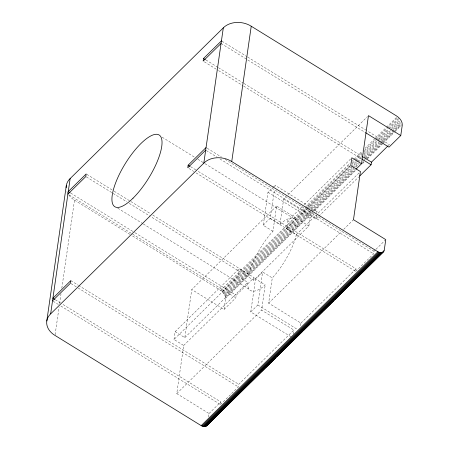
<?xml version="1.0" encoding="UTF-8"?>
<svg xmlns="http://www.w3.org/2000/svg" width="449" height="449" viewBox="0 0 449 449"><rect width="100%" height="100%" fill="white"/><g stroke="black" fill="none" stroke-linecap="round" stroke-linejoin="round"><path stroke-width="0.34" stroke-dasharray="2.25 1.68" d="M208.532 416.986L209.049 413.529L176.754 393.588L183.686 345.449L173.999 339.472L238.088 276.41L238.183 272.964L239.21 268.603L248.898 274.586L249.734 271.044A42.161 13.762 -58.3 0 1 270.012 234.513L272.941 231.274L276.578 206.04L308.873 225.976L253.736 280.232L150.651 216.586M238.088 276.41L247.775 282.393L247.696 285.188A42.161 13.762 -58.3 0 0 262.407 287.293L265.213 284.885L255.526 278.908L258.989 275.944L262.598 271.948L272.285 277.931L268.648 303.165L300.942 323.106L300.476 326.356M302.171 206.652L287.764 220.829L287.669 224.276L286.636 228.636L296.329 234.619L295.493 238.155A42.161 13.762 -58.3 0 1 275.215 274.693L272.285 277.931M276.578 206.04L191.751 289.51L224.045 309.445L225.6 298.327C225.426 295.072 223.187 292.299 220.678 290.402L131.187 235.13M55.115 334.735L59.111 306.981M59.616 303.513L61.013 293.798M61.81 288.247L74.512 200.125A19.739 14.924 8.2 0 1 68.478 194.546M173.999 339.472L175.127 331.665L239.21 268.603M175.127 331.665L184.814 337.648L191.751 289.51M60.862 306.005L220.453 404.538L220.829 401.934L62.417 304.13M224.045 309.445L235.826 297.855L236.202 295.251L254.112 277.628L152.873 215.127M220.453 404.538L238.363 386.915L238.733 384.316L293.876 330.06L261.582 310.119L265.213 284.885M253.736 280.232L254.112 277.628M290.974 336.772L250.767 311.943L255.526 278.908M272.941 231.274L263.254 225.291L268.014 192.251L272.257 188.075M250.767 311.943L257.833 304.989L262.598 271.948M263.254 225.291L266.863 221.301L270.32 218.332L274.491 189.427M274.883 186.672L275.085 185.297L317.067 211.215L316.876 212.517M270.32 218.332L280.013 224.315L283.645 199.081L286.131 196.64M293.309 333.961L293.876 330.06M308.873 225.976L309.995 218.169L314.238 213.999M283.645 199.081L315.939 219.022L316.506 215.116M196.112 172.916L355.703 271.449L356.079 268.85L196.482 170.311M355.703 271.449L373.613 253.831L373.989 251.227L375.459 249.779M272.728 187.615L275.085 185.297M288.118 194.686L367.495 116.577M304.158 204.699L350.854 158.75M220.678 290.402L304.545 207.876M305.045 207.387L349.979 163.178M352.471 160.72L353.47 159.737M353.969 159.249L362.455 150.898M364.953 148.439L374.438 139.106M374.937 138.618L385.921 127.808M386.421 127.32L396.405 117.492M221.497 291.042L349.793 164.8M351.791 162.835L354.289 160.377M354.789 159.889L361.776 153.008M364.274 150.555L375.257 139.746M375.757 139.257L397.219 118.132M222.272 291.755L306.639 208.74M307.138 208.246L350.068 166.001M352.067 164.037L355.064 161.09M355.563 160.596L362.051 154.215M364.049 152.245L376.032 140.458M376.531 139.965L388.015 128.667M388.508 128.178L398.493 118.351M286.636 228.636L350.226 166.063M222.99 292.524L307.357 209.509M307.857 209.015L350.792 166.77M351.292 166.282L355.782 161.859M356.281 161.365L361.776 155.966M363.774 154.001L388.733 129.435M389.232 128.947L398.718 119.614M223.647 293.337L308.514 209.829M309.013 209.341L356.938 162.184M357.438 161.691L361.428 157.762M363.926 155.303L377.906 141.553M378.406 141.059L389.384 130.255M391.382 128.291L399.369 120.427M224.219 294.185L309.086 210.676M311.084 208.712L352.521 167.937M353.021 167.449L358.01 162.538M358.51 162.044L361.507 159.098M363.999 156.639L390.462 130.608M390.961 130.115L399.947 121.275M224.702 295.044L310.068 211.047M310.568 210.553L358.493 163.397M363.987 157.992L379.461 142.765M379.961 142.271L390.944 131.467M392.942 129.503L400.929 121.64M225.089 295.902L310.955 211.412M311.454 210.923L353.891 169.166M355.889 167.202L359.38 163.762M365.374 157.868L380.348 143.13M380.847 142.642L400.817 122.992M225.37 296.75L311.735 211.765M312.235 211.277L354.671 169.52M363.656 160.68L365.155 159.204M365.654 158.716L381.128 143.484M381.628 142.995L401.097 123.834M184.814 337.648L355.838 169.352M362.332 162.965L363.825 161.494M366.822 158.542L382.795 142.827M383.294 142.333L393.279 132.511M395.277 130.547L401.266 124.648M225.6 298.327L312.465 212.854M314.463 210.89L355.9 170.12M362.388 163.733L364.386 161.769M367.377 158.823L382.357 144.084M382.857 143.59L394.34 132.292M394.834 131.804L401.327 125.417M316.124 212.141L317.067 211.215M183.686 345.449L247.775 282.393M296.329 234.619L316.197 215.065M318.184 213.107L360.412 171.557M388.368 145.521L389.362 144.544L367.327 130.94M315.939 219.022L358.661 176.985M176.754 393.588L261.582 310.119M268.648 303.165L341.695 231.291M343.659 229.355L353.475 219.696M209.049 413.529L220.829 401.934M300.942 323.106L356.079 268.85M375.953 249.296L385.281 240.12M280.013 224.315L282.819 221.913A42.161 13.762 -58.3 0 1 297.53 224.017L297.451 226.812L287.764 220.829M222.031 41.229L247.04 56.669M247.635 57.04L366.732 130.575M221.06 43.463L364.914 132.281M205.906 59.953L217.816 67.305M218.41 67.676L243.425 83.116M244.02 83.486L361.928 156.28M204.34 61.822L218.023 70.269M218.618 70.633L243.01 85.692M243.605 86.062L361.686 158.968M207.247 148.282L221.525 157.094M225.095 159.3L373.989 251.227M206.282 150.516L216.996 157.133M219.976 158.974L373.613 253.831M268.014 192.251L309.995 218.169M162.156 137.22L194.877 157.419M197.852 159.255L204.396 163.296M204.991 163.661L296.009 219.858M190.533 166.635L195.887 169.941M188.967 168.504L193.732 171.445M86.775 174.319L113.575 190.864M114.169 191.229L130.244 201.158M130.844 201.522L150.494 213.657M86.399 176.917L126.854 201.893M129.233 203.363L150.056 216.216M117.745 208.173L142.731 223.602M143.326 223.967L249.217 289.347M257.833 304.989L297.451 329.448M70.656 193.042L134.369 232.38M134.969 232.75L236.202 295.251M69.084 194.905L235.826 297.855M74.512 200.125L130.592 234.76M70.807 280.631L77.946 285.042M78.541 285.407L238.733 384.316M71.026 283.605L77.576 287.646M78.171 288.017L238.363 386.915M55.278 299.724L61.822 303.765M53.117 301.223L58.477 304.534M67.9 193.609A19.739 14.924 8.2 0 1 66.559 190.354"/><path stroke-width="0.67" d="M46.797 320.99L66.295 185.684M249.088 383.906L207.152 425.169C205.867 427.224 202.982 426.612 201.191 425.641L55.014 335.431A19.739 14.924 8.2 0 1 50.647 313.868L70.145 178.562L223.31 27.855A19.739 14.924 8.2 0 1 251.238 26.227L396.557 115.954C399.621 117.93 402.551 121.281 402.27 125.142L400.766 135.553L388.986 147.143L365.503 132.646M206.057 147.547L188.153 165.17L187.777 167.769L205.687 150.151M221.43 40.865L203.526 58.482L203.15 61.086L221.06 43.463M50.647 313.868L203.807 163.161L223.31 27.855M356.074 169.127L361.54 163.75L351.848 157.773L350.725 165.574L360.412 171.557L353.475 219.696L385.77 239.637L384.271 250.042C383.811 253.618 379.152 252.927 377.059 251.26L231.74 161.533L251.238 26.227M361.54 163.75L368.472 115.612L400.766 135.553M359.655 176.008L371.082 164.766L371.452 162.162L387.869 146.009M207.152 425.169L207.404 424.591M67.894 194.17L85.804 176.552L86.18 173.948L68.27 191.571L70.061 192.672M52.522 300.858L70.431 283.235L70.807 280.631L52.898 298.254L54.683 299.354M201.191 425.641L377.912 251.749M202.044 426.034L378.765 252.142M202.881 426.314L379.601 252.422M203.689 426.488L380.41 252.596M204.447 426.55L381.173 252.658M205.154 426.494L381.875 252.602M207.904 424.103L210.901 421.156M212.399 419.68L215.89 416.24M216.889 415.258L218.388 413.787M225.376 406.912L226.874 405.436M229.871 402.489L231.869 400.525M234.361 398.067L237.358 395.12M238.857 393.644L246.344 386.28M252.338 380.382L253.331 379.399M256.828 375.965L258.826 373.995M261.324 371.542L263.816 369.084M265.814 367.119L269.31 363.679M270.309 362.697L274.3 358.768M283.785 349.434L285.283 347.964M288.28 345.017L290.279 343.047M292.77 340.595L295.768 337.648M296.767 336.666L302.256 331.261M310.248 323.403L311.741 321.927M314.738 318.981L316.736 317.016M319.233 314.558L322.225 311.612M323.723 310.136L330.711 303.26M337.205 296.873L338.204 295.891M341.695 292.456L343.693 290.486M346.19 288.034L348.688 285.575M350.68 283.611L354.177 280.17M355.176 279.188L358.667 275.753M368.651 265.926L370.15 264.455M372.648 261.997L375.145 259.544M377.143 257.574L380.634 254.14M381.633 253.157L384.131 250.699M205.788 426.326L382.509 252.433M250.087 382.924L275.546 357.87M277.044 356.399L302.503 331.345M303.502 330.363L333.955 300.398M334.954 299.416L360.912 273.873M361.911 272.891L383.878 251.277M206.338 426.045L383.519 251.766M203.526 58.482L205.311 59.588M362.523 156.65L371.452 162.162M362.27 159.328L371.082 164.766M188.153 165.17L189.938 166.27M66.171 187.676A19.739 14.924 8.2 0 1 70.145 178.562M203.807 163.161A19.739 14.924 8.2 0 1 231.74 161.533M133.039 198.183A42.161 13.762 -58.3 0 0 160.372 136.114A42.161 13.762 -58.3 0 0 117.52 178.281A42.161 13.762 -58.3 0 0 133.039 198.183"/></g></svg>
